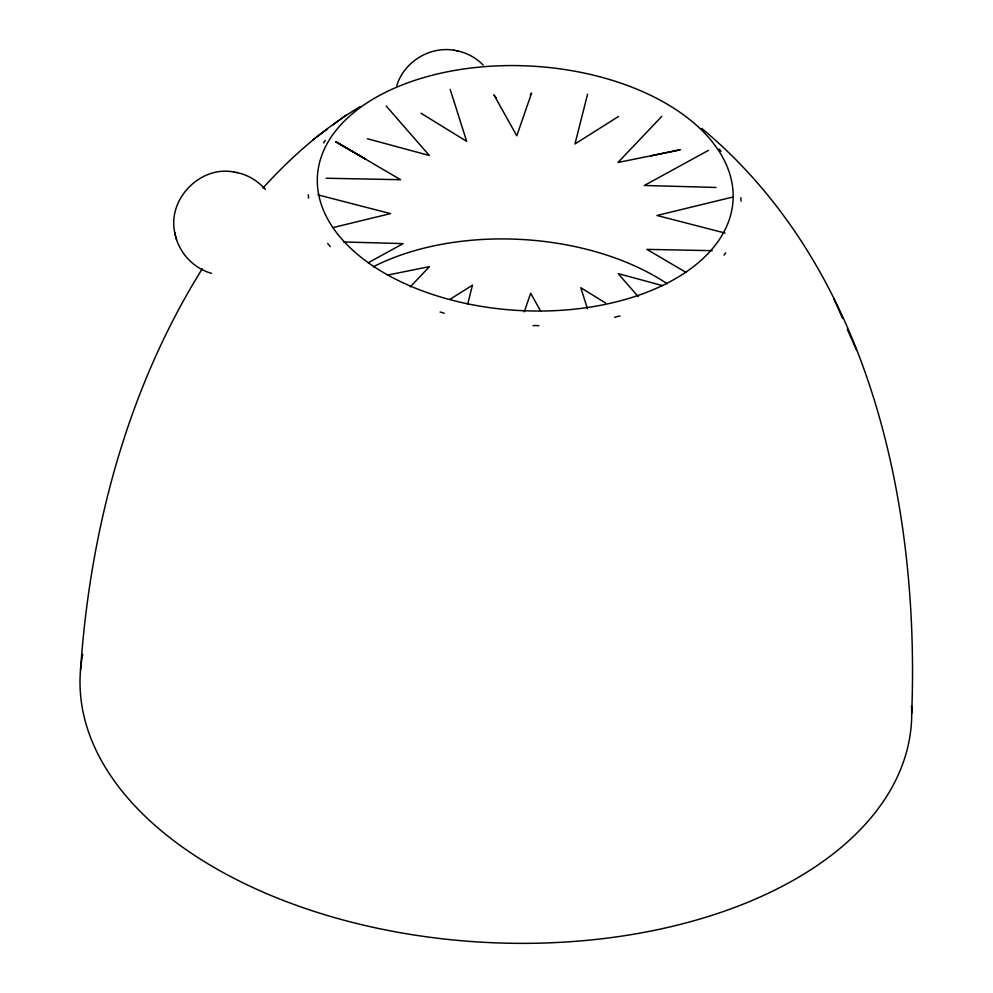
<?xml version="1.0" encoding="UTF-8"?>
<svg xmlns="http://www.w3.org/2000/svg" width="993" height="993" viewBox="0 0 993 993"><rect width="100%" height="100%" fill="white"/><g stroke="black" fill="none" stroke-linecap="round" stroke-linejoin="round"><path stroke-width="1.49" d="M911.723 713.322C919.667 504.245 869.62 268.16 701.778 128.407M80.532 669.816C90.152 529.492 127.327 388.834 202.237 268.842M467.666 304.156L472.469 285.152L450.052 299.303M587.571 94.223L574.984 143.935L618.589 116.417M531.64 92.994L516.782 135.818L494.353 95.626M524.242 311.827L530.672 293.27L540.775 311.343M396.741 85.721C403.965 61.827 429.994 45.815 454.558 50.333M262.984 188.012C291.383 156.671 323.693 128.445 360.037 106.661M410.258 286.84L429.51 266.608L387.431 275.123M661.797 116.392L617.956 162.48L679.572 150.017M312.795 139.839L327.082 129.251M332.99 124.833L345.998 115.2M368.378 262.649L403.158 243.608L343.677 241.969M708.518 150.328L644.308 185.48L715.99 187.454M332.581 227.682L390.522 213.607L318.021 194.901M732.76 197.061L656.944 215.481L725.002 233.032M651.631 155.665L651.023 155.789L680.528 149.645M326.138 178.231L400.576 179.708L336.652 142.148M712.204 250.67L646.877 249.38L686.25 272.516M234.236 172.074C199.32 164.925 165.446 201.194 175.5 235.577M456.656 50.717C466.685 52.654 476.131 57.78 483.231 65.128M236.334 172.459C247.592 174.582 257.882 180.85 265.404 189.44M453.9 50.209L457.699 50.904M233.578 171.95L237.377 172.645M367.373 138.735L429.311 155.479L386.203 106.015M662.393 285.574L618.155 273.609L638.201 296.609M211.497 273.348C192.853 268.122 178.095 251.701 174.756 232.635M335.721 141.776L365.35 159.017L335.522 141.664M421.02 113.252L466.673 141.366L450.164 89.345M605.569 302.989L580.793 287.722L587.484 308.811M833.959 298.868L842.635 318.53M847.327 329.304L856.425 349.908M175.761 236.607L176.481 239.487M373.405 266.745A208.158 122.35 3.3 0 1 667.284 283.824M911.512 705.862A416.315 244.7 3.3 0 1 478.589 941.997A416.315 244.7 3.3 0 1 82.729 654.325M533.005 325.704A20.816 16.782 -5 0 1 538.914 325.741M530.945 93.838A20.816 16.782 -5 0 1 530.225 94.906M496.128 97.624A20.816 16.782 -5 0 1 493.769 94.658M308.264 194.64A20.816 1.44 -89.6 0 1 308.575 198.141M740.803 197.669A20.816 1.44 -89.6 0 1 741.113 201.157M440.11 312.025A20.816 15.751 36 0 1 444.206 313.316M323.619 142.918A20.816 5.946 -74.2 0 1 325.332 140.435M724.071 255.114A20.816 5.946 -74.2 0 1 725.771 252.892M719.168 149.087A20.816 7.721 76.4 0 1 721.079 151.395M327.678 243.471A20.816 7.721 76.4 0 1 330.21 246.723M614.655 317.35A20.816 14.969 -37.9 0 1 620.004 316.059M403.406 282.968A208.158 122.35 3.3 0 0 732.089 208.629A208.158 122.35 3.3 0 0 440.234 73.321A208.158 122.35 3.3 0 0 403.406 282.968"/></g></svg>
